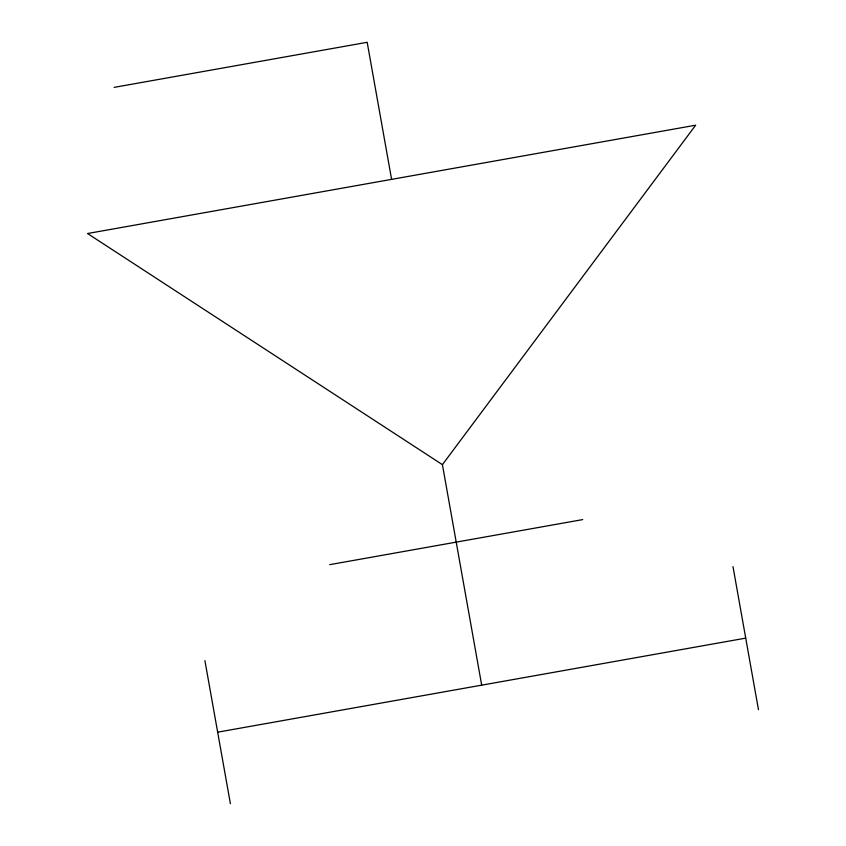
<?xml version="1.0" encoding="UTF-8"?>
<svg xmlns="http://www.w3.org/2000/svg" width="846" height="846" viewBox="0 0 846 846"><rect width="100%" height="100%" fill="white"/><g stroke="black" fill="none" stroke-linecap="round" stroke-linejoin="round"><path stroke-width="1.27" d="M442.416 464.655L695.655 125.208L87.54 233.528L442.416 464.655L481.691 685.154M114.147 87.371L367.185 42.3L391.592 179.363M329.697 564.663L582.735 519.592M217.665 732.181L745.728 638.127M732.985 566.609L758.46 709.635M204.922 660.673L230.398 803.7"/></g></svg>
